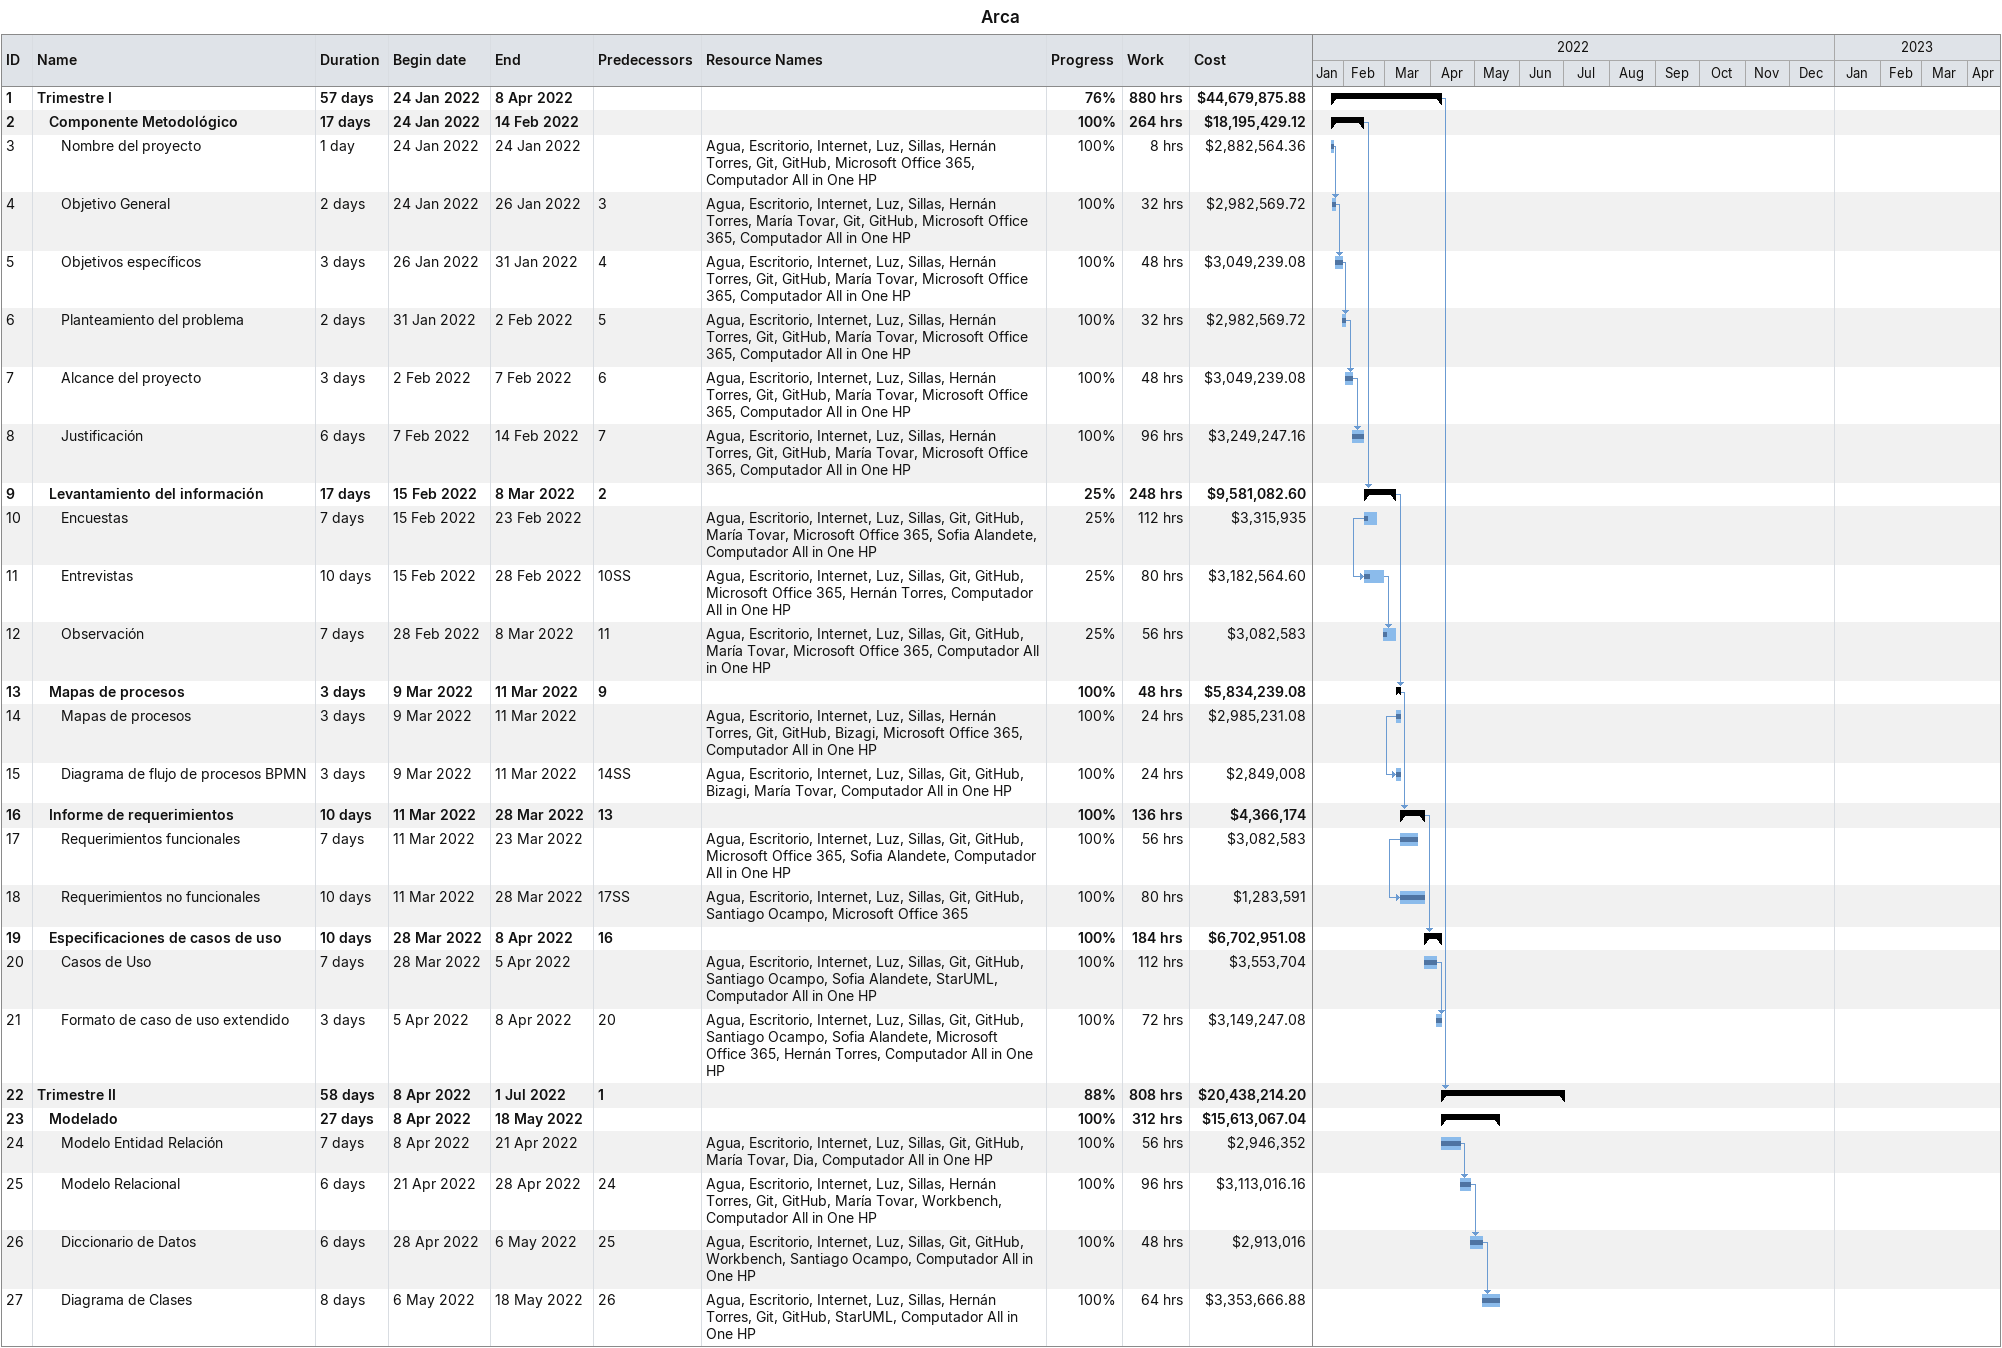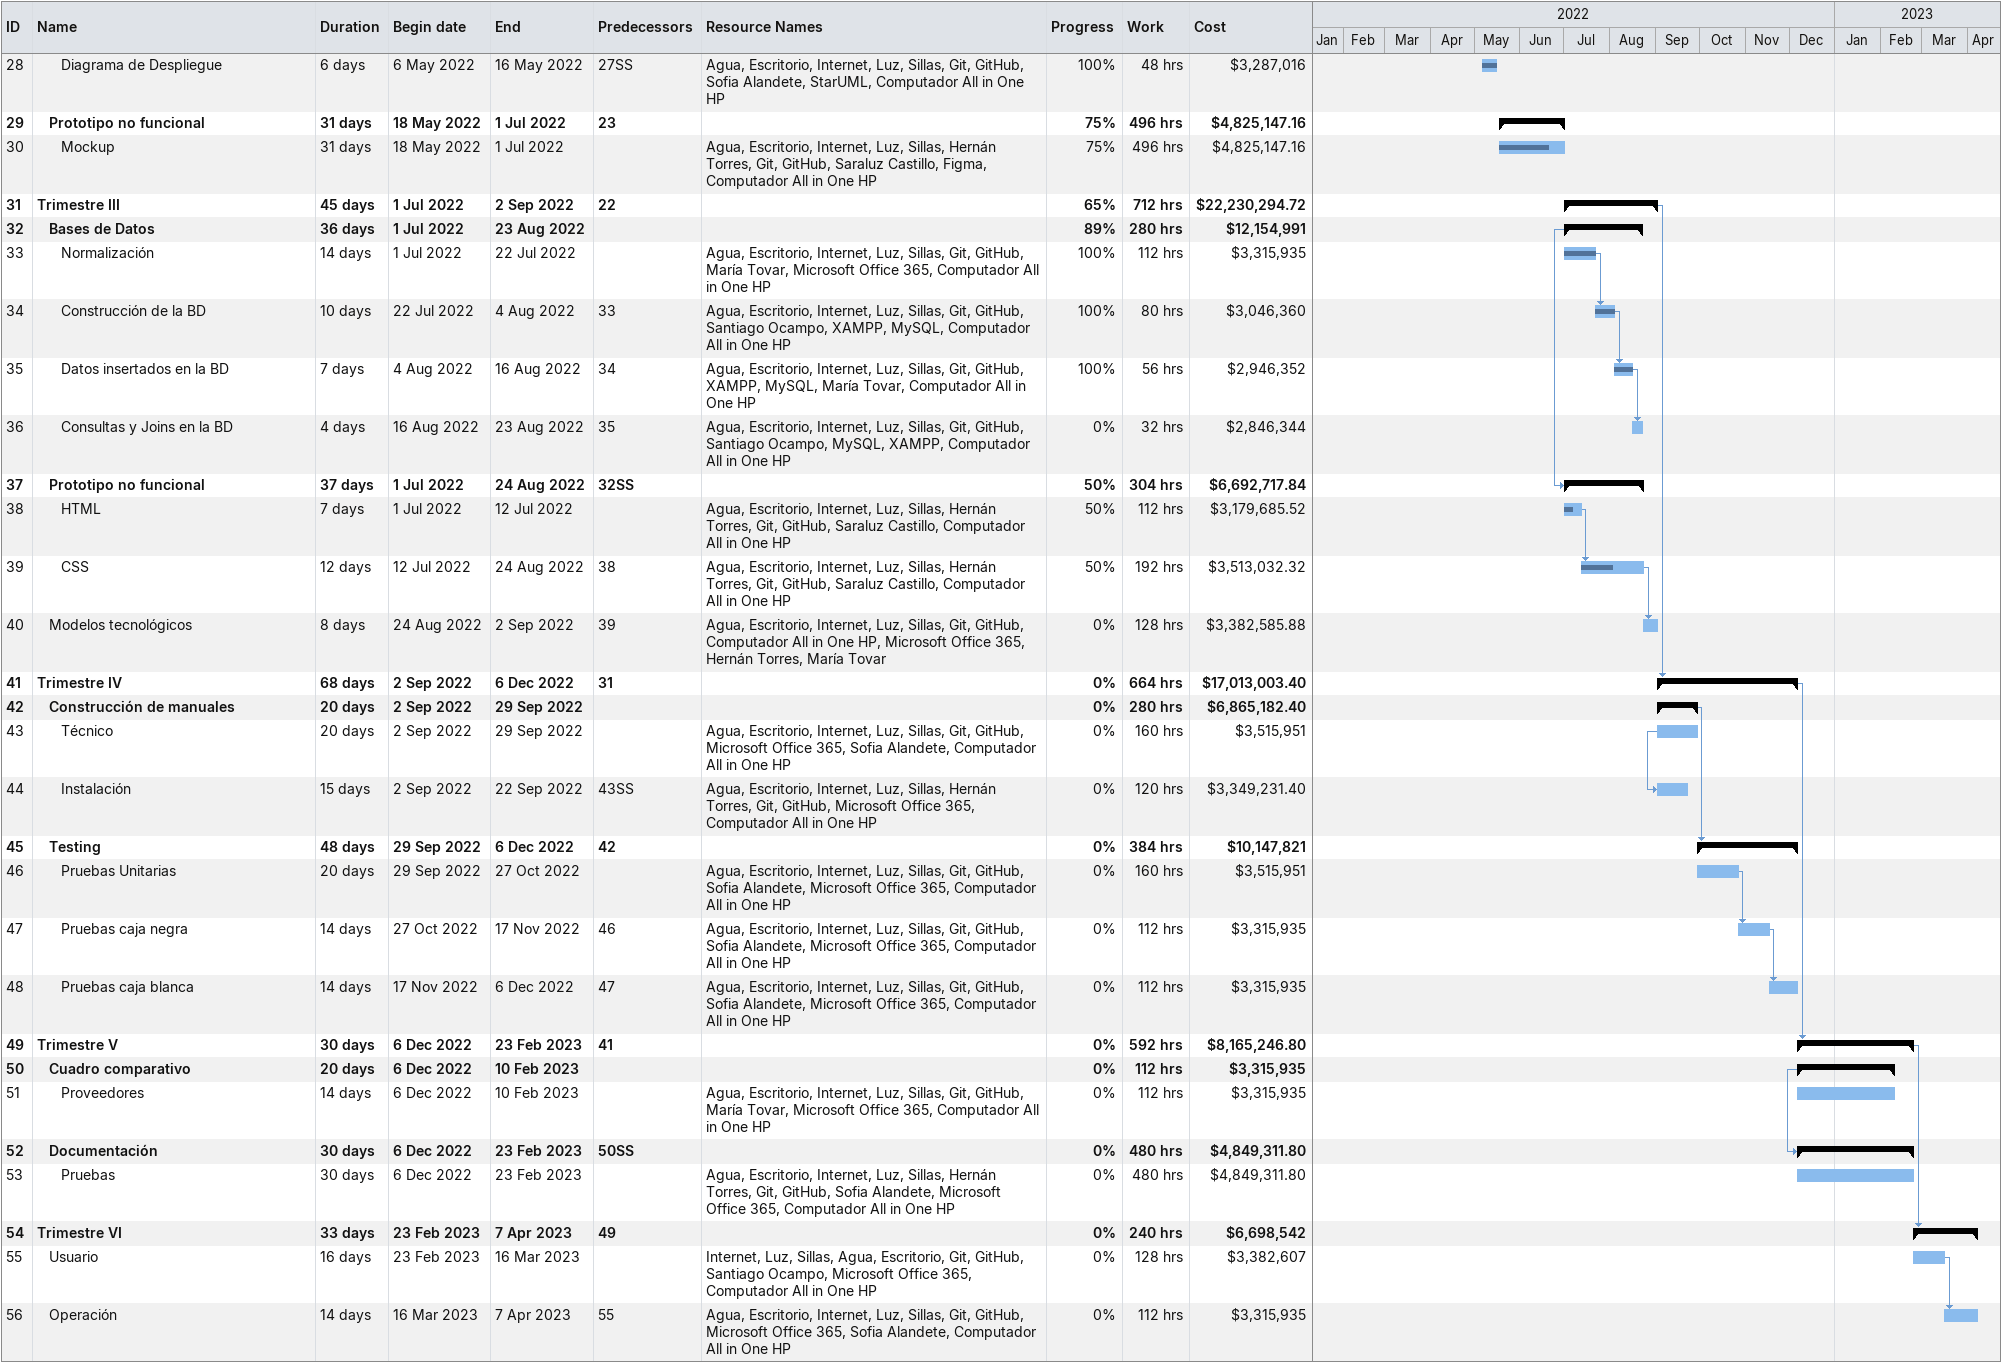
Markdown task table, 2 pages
Arca

| ID | Level | Task | Duration | Start | Finish | Predecessors | Resources | % complete | Work (h) | Cost ($) |
|---|---|---|---|---|---|---|---|---|---|---|
| 1 | 1 | **Trimestre I** | 57d | 2022-01-24 | 2022-04-08 |  |  | 76 | 880 | 44679875.88 |
| 2 | 2 | **Componente Metodológico** | 17d | 2022-01-24 | 2022-02-14 |  |  | 100 | 264 | 18195429.12 |
| 3 | 3 | Nombre del proyecto | 1d | 2022-01-24 | 2022-01-24 |  | Agua, Escritorio, Internet, Luz, Sillas, Hernán Torres, Git, GitHub, Microsoft Office 365, Computador All in One HP | 100 | 8 | 2882564.36 |
| 4 | 3 | Objetivo General | 2d | 2022-01-24 | 2022-01-26 | 3 | Agua, Escritorio, Internet, Luz, Sillas, Hernán Torres, María Tovar, Git, GitHub, Microsoft Office 365, Computador All in One HP | 100 | 32 | 2982569.72 |
| 5 | 3 | Objetivos específicos | 3d | 2022-01-26 | 2022-01-31 | 4 | Agua, Escritorio, Internet, Luz, Sillas, Hernán Torres, Git, GitHub, María Tovar, Microsoft Office 365, Computador All in One HP | 100 | 48 | 3049239.08 |
| 6 | 3 | Planteamiento del problema | 2d | 2022-01-31 | 2022-02-02 | 5 | Agua, Escritorio, Internet, Luz, Sillas, Hernán Torres, Git, GitHub, María Tovar, Microsoft Office 365, Computador All in One HP | 100 | 32 | 2982569.72 |
| 7 | 3 | Alcance del proyecto | 3d | 2022-02-02 | 2022-02-07 | 6 | Agua, Escritorio, Internet, Luz, Sillas, Hernán Torres, Git, GitHub, María Tovar, Microsoft Office 365, Computador All in One HP | 100 | 48 | 3049239.08 |
| 8 | 3 | Justificación | 6d | 2022-02-07 | 2022-02-14 | 7 | Agua, Escritorio, Internet, Luz, Sillas, Hernán Torres, Git, GitHub, María Tovar, Microsoft Office 365, Computador All in One HP | 100 | 96 | 3249247.16 |
| 9 | 2 | **Levantamiento del información** | 17d | 2022-02-15 | 2022-03-08 | 2 |  | 25 | 248 | 9581082.60 |
| 10 | 3 | Encuestas | 7d | 2022-02-15 | 2022-02-23 |  | Agua, Escritorio, Internet, Luz, Sillas, Git, GitHub, María Tovar, Microsoft Office 365, Sofia Alandete, Computador All in One HP | 25 | 112 | 3315935 |
| 11 | 3 | Entrevistas | 10d | 2022-02-15 | 2022-02-28 | 10SS | Agua, Escritorio, Internet, Luz, Sillas, Git, GitHub, Microsoft Office 365, Hernán Torres, Computador All in One HP | 25 | 80 | 3182564.60 |
| 12 | 3 | Observación | 7d | 2022-02-28 | 2022-03-08 | 11 | Agua, Escritorio, Internet, Luz, Sillas, Git, GitHub, María Tovar, Microsoft Office 365, Computador All in One HP | 25 | 56 | 3082583 |
| 13 | 2 | **Mapas de procesos** | 3d | 2022-03-09 | 2022-03-11 | 9 |  | 100 | 48 | 5834239.08 |
| 14 | 3 | Mapas de procesos | 3d | 2022-03-09 | 2022-03-11 |  | Agua, Escritorio, Internet, Luz, Sillas, Hernán Torres, Git, GitHub, Bizagi, Microsoft Office 365, Computador All in One HP | 100 | 24 | 2985231.08 |
| 15 | 3 | Diagrama de flujo de procesos BPMN | 3d | 2022-03-09 | 2022-03-11 | 14SS | Agua, Escritorio, Internet, Luz, Sillas, Git, GitHub, Bizagi, María Tovar, Computador All in One HP | 100 | 24 | 2849008 |
| 16 | 2 | **Informe de requerimientos** | 10d | 2022-03-11 | 2022-03-28 | 13 |  | 100 | 136 | 4366174 |
| 17 | 3 | Requerimientos funcionales | 7d | 2022-03-11 | 2022-03-23 |  | Agua, Escritorio, Internet, Luz, Sillas, Git, GitHub, Microsoft Office 365, Sofia Alandete, Computador All in One HP | 100 | 56 | 3082583 |
| 18 | 3 | Requerimientos no funcionales | 10d | 2022-03-11 | 2022-03-28 | 17SS | Agua, Escritorio, Internet, Luz, Sillas, Git, GitHub, Santiago Ocampo, Microsoft Office 365 | 100 | 80 | 1283591 |
| 19 | 2 | **Especificaciones de casos de uso** | 10d | 2022-03-28 | 2022-04-08 | 16 |  | 100 | 184 | 6702951.08 |
| 20 | 3 | Casos de Uso | 7d | 2022-03-28 | 2022-04-05 |  | Agua, Escritorio, Internet, Luz, Sillas, Git, GitHub, Santiago Ocampo, Sofia Alandete, StarUML, Computador All in One HP | 100 | 112 | 3553704 |
| 21 | 3 | Formato de caso de uso extendido | 3d | 2022-04-05 | 2022-04-08 | 20 | Agua, Escritorio, Internet, Luz, Sillas, Git, GitHub, Santiago Ocampo, Sofia Alandete, Microsoft Office 365, Hernán Torres, Computador All in One HP | 100 | 72 | 3149247.08 |
| 22 | 1 | **Trimestre II** | 58d | 2022-04-08 | 2022-07-01 | 1 |  | 88 | 808 | 20438214.20 |
| 23 | 2 | **Modelado** | 27d | 2022-04-08 | 2022-05-18 |  |  | 100 | 312 | 15613067.04 |
| 24 | 3 | Modelo Entidad Relación | 7d | 2022-04-08 | 2022-04-21 |  | Agua, Escritorio, Internet, Luz, Sillas, Git, GitHub, María Tovar, Dia, Computador All in One HP | 100 | 56 | 2946352 |
| 25 | 3 | Modelo Relacional | 6d | 2022-04-21 | 2022-04-28 | 24 | Agua, Escritorio, Internet, Luz, Sillas, Hernán Torres, Git, GitHub, María Tovar, Workbench, Computador All in One HP | 100 | 96 | 3113016.16 |
| 26 | 3 | Diccionario de Datos | 6d | 2022-04-28 | 2022-05-06 | 25 | Agua, Escritorio, Internet, Luz, Sillas, Git, GitHub, Workbench, Santiago Ocampo, Computador All in One HP | 100 | 48 | 2913016 |
| 27 | 3 | Diagrama de Clases | 8d | 2022-05-06 | 2022-05-18 | 26 | Agua, Escritorio, Internet, Luz, Sillas, Hernán Torres, Git, GitHub, StarUML, Computador All in One HP | 100 | 64 | 3353666.88 |
| 28 | 3 | Diagrama de Despliegue | 6d | 2022-05-06 | 2022-05-16 | 27SS | Agua, Escritorio, Internet, Luz, Sillas, Git, GitHub, Sofia Alandete, StarUML, Computador All in One HP | 100 | 48 | 3287016 |
| 29 | 2 | **Prototipo no funcional** | 31d | 2022-05-18 | 2022-07-01 | 23 |  | 75 | 496 | 4825147.16 |
| 30 | 3 | Mockup | 31d | 2022-05-18 | 2022-07-01 |  | Agua, Escritorio, Internet, Luz, Sillas, Hernán Torres, Git, GitHub, Saraluz Castillo, Figma, Computador All in One HP | 75 | 496 | 4825147.16 |
| 31 | 1 | **Trimestre III** | 45d | 2022-07-01 | 2022-09-02 | 22 |  | 65 | 712 | 22230294.72 |
| 32 | 2 | **Bases de Datos** | 36d | 2022-07-01 | 2022-08-23 |  |  | 89 | 280 | 12154991 |
| 33 | 3 | Normalización | 14d | 2022-07-01 | 2022-07-22 |  | Agua, Escritorio, Internet, Luz, Sillas, Git, GitHub, María Tovar, Microsoft Office 365, Computador All in One HP | 100 | 112 | 3315935 |
| 34 | 3 | Construcción de la BD | 10d | 2022-07-22 | 2022-08-04 | 33 | Agua, Escritorio, Internet, Luz, Sillas, Git, GitHub, Santiago Ocampo, XAMPP, MySQL, Computador All in One HP | 100 | 80 | 3046360 |
| 35 | 3 | Datos insertados en la BD | 7d | 2022-08-04 | 2022-08-16 | 34 | Agua, Escritorio, Internet, Luz, Sillas, Git, GitHub, XAMPP, MySQL, María Tovar, Computador All in One HP | 100 | 56 | 2946352 |
| 36 | 3 | Consultas y Joins en la BD | 4d | 2022-08-16 | 2022-08-23 | 35 | Agua, Escritorio, Internet, Luz, Sillas, Git, GitHub, Santiago Ocampo, MySQL, XAMPP, Computador All in One HP | 0 | 32 | 2846344 |
| 37 | 2 | **Prototipo no funcional** | 37d | 2022-07-01 | 2022-08-24 | 32SS |  | 50 | 304 | 6692717.84 |
| 38 | 3 | HTML | 7d | 2022-07-01 | 2022-07-12 |  | Agua, Escritorio, Internet, Luz, Sillas, Hernán Torres, Git, GitHub, Saraluz Castillo, Computador All in One HP | 50 | 112 | 3179685.52 |
| 39 | 3 | CSS | 12d | 2022-07-12 | 2022-08-24 | 38 | Agua, Escritorio, Internet, Luz, Sillas, Hernán Torres, Git, GitHub, Saraluz Castillo, Computador All in One HP | 50 | 192 | 3513032.32 |
| 40 | 2 | Modelos tecnológicos | 8d | 2022-08-24 | 2022-09-02 | 39 | Agua, Escritorio, Internet, Luz, Sillas, Git, GitHub, Computador All in One HP, Microsoft Office 365, Hernán Torres, María Tovar | 0 | 128 | 3382585.88 |
| 41 | 1 | **Trimestre IV** | 68d | 2022-09-02 | 2022-12-06 | 31 |  | 0 | 664 | 17013003.40 |
| 42 | 2 | **Construcción de manuales** | 20d | 2022-09-02 | 2022-09-29 |  |  | 0 | 280 | 6865182.40 |
| 43 | 3 | Técnico | 20d | 2022-09-02 | 2022-09-29 |  | Agua, Escritorio, Internet, Luz, Sillas, Git, GitHub, Microsoft Office 365, Sofia Alandete, Computador All in One HP | 0 | 160 | 3515951 |
| 44 | 3 | Instalación | 15d | 2022-09-02 | 2022-09-22 | 43SS | Agua, Escritorio, Internet, Luz, Sillas, Hernán Torres, Git, GitHub, Microsoft Office 365, Computador All in One HP | 0 | 120 | 3349231.40 |
| 45 | 2 | **Testing** | 48d | 2022-09-29 | 2022-12-06 | 42 |  | 0 | 384 | 10147821 |
| 46 | 3 | Pruebas Unitarias | 20d | 2022-09-29 | 2022-10-27 |  | Agua, Escritorio, Internet, Luz, Sillas, Git, GitHub, Sofia Alandete, Microsoft Office 365, Computador All in One HP | 0 | 160 | 3515951 |
| 47 | 3 | Pruebas caja negra | 14d | 2022-10-27 | 2022-11-17 | 46 | Agua, Escritorio, Internet, Luz, Sillas, Git, GitHub, Sofia Alandete, Microsoft Office 365, Computador All in One HP | 0 | 112 | 3315935 |
| 48 | 3 | Pruebas caja blanca | 14d | 2022-11-17 | 2022-12-06 | 47 | Agua, Escritorio, Internet, Luz, Sillas, Git, GitHub, Sofia Alandete, Microsoft Office 365, Computador All in One HP | 0 | 112 | 3315935 |
| 49 | 1 | **Trimestre V** | 30d | 2022-12-06 | 2023-02-23 | 41 |  | 0 | 592 | 8165246.80 |
| 50 | 2 | **Cuadro comparativo** | 20d | 2022-12-06 | 2023-02-10 |  |  | 0 | 112 | 3315935 |
| 51 | 3 | Proveedores | 14d | 2022-12-06 | 2023-02-10 |  | Agua, Escritorio, Internet, Luz, Sillas, Git, GitHub, María Tovar, Microsoft Office 365, Computador All in One HP | 0 | 112 | 3315935 |
| 52 | 2 | **Documentación** | 30d | 2022-12-06 | 2023-02-23 | 50SS |  | 0 | 480 | 4849311.80 |
| 53 | 3 | Pruebas | 30d | 2022-12-06 | 2023-02-23 |  | Agua, Escritorio, Internet, Luz, Sillas, Hernán Torres, Git, GitHub, Sofia Alandete, Microsoft Office 365, Computador All in One HP | 0 | 480 | 4849311.80 |
| 54 | 1 | **Trimestre VI** | 33d | 2023-02-23 | 2023-04-07 | 49 |  | 0 | 240 | 6698542 |
| 55 | 2 | Usuario | 16d | 2023-02-23 | 2023-03-16 |  | Internet, Luz, Sillas, Agua, Escritorio, Git, GitHub, Santiago Ocampo, Microsoft Office 365, Computador All in One HP | 0 | 128 | 3382607 |
| 56 | 2 | Operación | 14d | 2023-03-16 | 2023-04-07 | 55 | Agua, Escritorio, Internet, Luz, Sillas, Git, GitHub, Microsoft Office 365, Sofia Alandete, Computador All in One HP | 0 | 112 | 3315935 |
